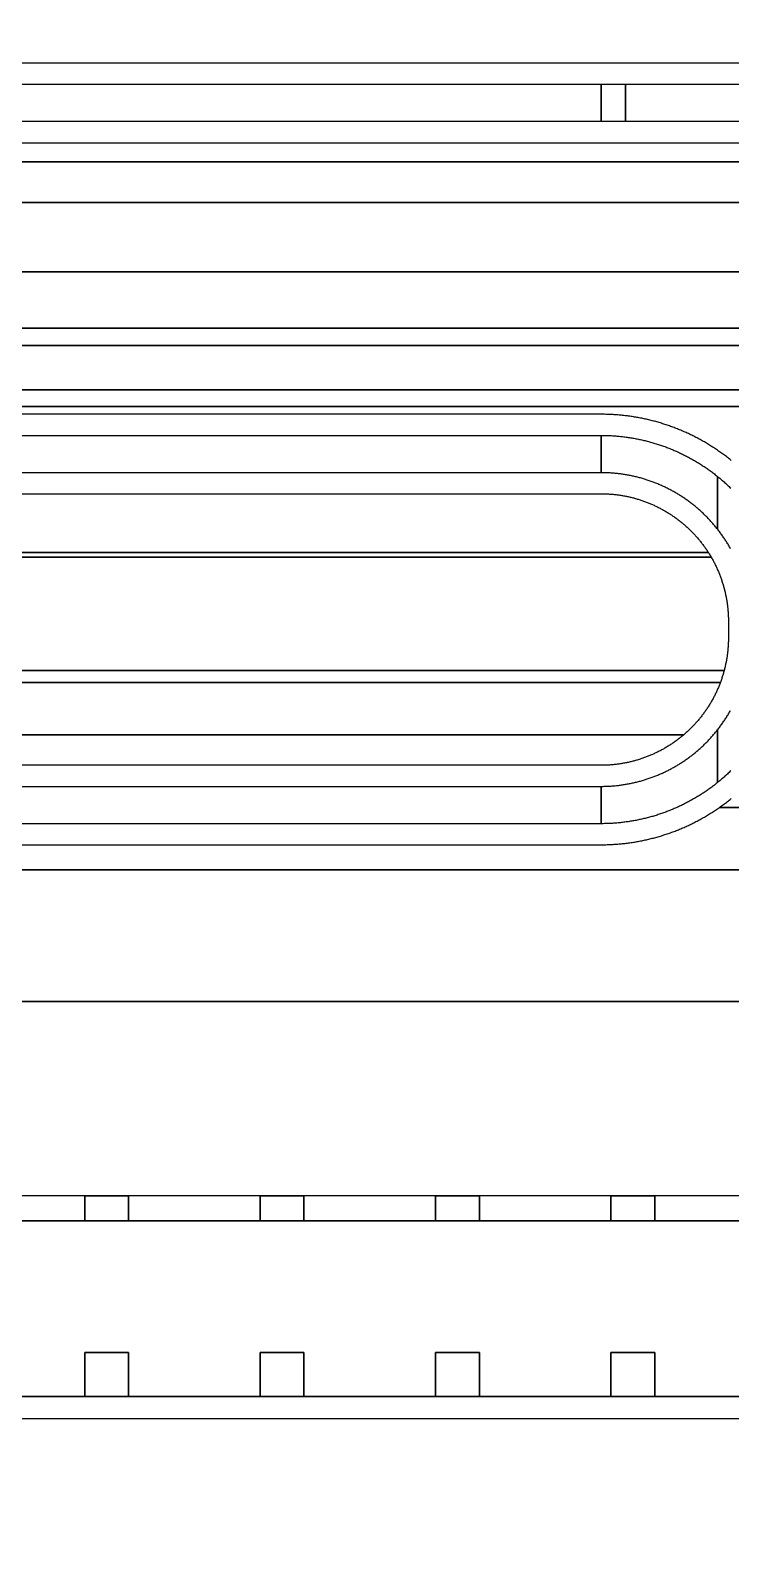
# Model space of a CAD drawing. Extents: x -3500 to 3500, y -3500 to 3500.
# Drawn here: x 1307 to 1706, y -54 to 816 of the extents above; entities that cross this region are included whole.
import ezdxf

# ---------------------------------------------------------------- set-up
doc = ezdxf.new("R2010")
doc.units = 0
for name, color, linetype in [('L5D0', 3, 'CONTINUOUS'), ('L5D100', 7, 'CONTINUOUS'), ('L5D101', 6, 'CONTINUOUS'), ('L5D11', 2, 'CONTINUOUS'), ('L5D99', 4, 'CONTINUOUS')]:
    doc.layers.add(name, color=color, linetype=linetype)

# ---------------------------------------------------------------- blocks, each defined once
blk = doc.blocks.new('ground_main_5')
at = {"layer": 'L5D0'}
for points in [[(2334.91, 1266.59), (2334.91, 786.8215), (2324.91, 786.8215), (2324.91, 797.135), (459.8255, 797.135)], [(459.8255, 751.865), (2324.91, 751.865), (2324.91, 786.8215), (2334.91, 786.8215), (2334.91, 717.7765), (398.281, 717.7765)], [(398.281, 717.7765), (2334.91, 717.7765), (2334.91, 646.2115), (391.141, 646.2115)], [(391.141, 646.2115), (2334.91, 646.2115), (2334.91, 611.149), (416.9485, 611.149)], [(1706.0355, 570.8665), (1705.5015, 571.2965), (1704.965, 571.7235), (1704.4255, 572.147), (1703.884, 572.568), (1703.34, 572.9855), (1702.7935, 573.3995), (1702.2445, 573.8105), (1701.6935, 574.2185), (1701.14, 574.623), (1700.584, 575.0245), (1700.0255, 575.423), (1699.465, 575.818), (1698.902, 576.2095), (1698.337, 576.598), (1697.7695, 576.983), (1697.2, 577.365), (1696.628, 577.7435), (1696.054, 578.1185), (1695.478, 578.4905), (1695.1755, 578.683), (1694.8995, 578.859), (1694.319, 579.224), (1693.7365, 579.5855), (1693.1515, 579.944), (1692.565, 580.299), (1691.976, 580.6505), (1691.385, 580.9985), (1690.7925, 581.343), (1690.1975, 581.684), (1689.6005, 582.022), (1689.0015, 582.356), (1688.401, 582.687), (1687.7985, 583.014), (1687.194, 583.3375), (1686.5875, 583.658), (1685.979, 583.9745), (1685.369, 584.2875), (1684.757, 584.597), (1684.1435, 584.903), (1683.528, 585.2055), (1682.9105, 585.5045), (1682.2915, 585.7995), (1681.671, 586.091), (1681.0485, 586.379), (1680.4245, 586.6635), (1679.799, 586.9445), (1679.172, 587.2215), (1678.543, 587.495), (1677.9125, 587.7645), (1677.2805, 588.031), (1676.647, 588.293), (1676.012, 588.552), (1675.375, 588.807), (1674.737, 589.0585), (1674.0975, 589.306), (1673.4565, 589.55), (1672.8145, 589.79), (1672.1705, 590.0265), (1671.5255, 590.259), (1670.879, 590.488), (1670.2315, 590.713), (1669.5825, 590.9345), (1668.932, 591.152), (1668.2805, 591.366), (1667.6275, 591.576), (1666.9735, 591.782), (1666.3185, 591.9845), (1665.662, 592.183), (1665.0045, 592.378), (1664.346, 592.569), (1663.686, 592.756), (1663.0255, 592.939), (1662.3635, 593.1185), (1661.7005, 593.294), (1661.0365, 593.466), (1660.372, 593.6335), (1659.706, 593.7975), (1659.039, 593.9575), (1658.3715, 594.114), (1657.703, 594.266), (1657.0335, 594.4145), (1656.363, 594.559), (1655.6915, 594.7), (1655.0195, 594.8365), (1654.347, 594.9695), (1653.6735, 595.098), (1652.999, 595.223), (1652.324, 595.344), (1651.6485, 595.4615), (1650.972, 595.5745), (1650.295, 595.684), (1649.6175, 595.789), (1648.9395, 595.8905), (1648.2605, 595.988), (1647.581, 596.0815), (1646.901, 596.171), (1646.221, 596.2565), (1645.54, 596.338), (1644.8585, 596.4155), (1644.177, 596.4895), (1643.4945, 596.559), (1642.812, 596.6245), (1642.129, 596.6865), (1641.4455, 596.744), (1640.762, 596.798), (1640.078, 596.848), (1639.394, 596.8935), (1638.7095, 596.9355), (1638.0245, 596.9735), (1637.34, 597.0075), (1636.6545, 597.0375), (1635.9695, 597.063), (1635.284, 597.085), (1634.5985, 597.103), (1633.913, 597.117), (1633.227, 597.127), (1632.5415, 597.133), (1631.8555, 597.135), (459.8255, 597.135)], [(416.9485, 611.149), (2334.91, 611.149)], [(459.8255, 551.865), (1631.8555, 551.865), (1632.3935, 551.863), (1632.9315, 551.857), (1633.4695, 551.847), (1634.007, 551.833), (1634.545, 551.815), (1635.0825, 551.7935), (1635.6195, 551.7675), (1636.157, 551.7375), (1636.6935, 551.7035), (1637.2305, 551.666), (1637.7665, 551.624), (1638.3025, 551.578), (1638.838, 551.5285), (1639.3735, 551.4745), (1639.9085, 551.417), (1640.4425, 551.3555), (1640.9765, 551.29), (1641.51, 551.22), (1642.043, 551.1465), (1642.5755, 551.0695), (1643.107, 550.988), (1643.638, 550.9025), (1644.1685, 550.8135), (1644.6985, 550.72), (1645.2275, 550.623), (1645.756, 550.522), (1646.2835, 550.417), (1646.8105, 550.308), (1647.3365, 550.1955), (1647.8615, 550.0785), (1648.386, 549.958), (1648.909, 549.834), (1649.4315, 549.7055), (1649.953, 549.5735), (1650.4735, 549.4375), (1650.993, 549.2975), (1651.5115, 549.1535), (1652.0285, 549.006), (1652.545, 548.855), (1653.06, 548.6995), (1653.574, 548.5405), (1654.0865, 548.3775), (1654.598, 548.211), (1655.1085, 548.0405), (1655.6175, 547.8665), (1656.125, 547.6885), (1656.6315, 547.507), (1657.136, 547.3215), (1657.64, 547.1325), (1658.142, 546.9395), (1658.6425, 546.743), (1659.142, 546.5425), (1659.6395, 546.3385), (1660.136, 546.1305), (1660.6305, 545.9195), (1661.1235, 545.7045), (1661.615, 545.4855), (1662.105, 545.2635), (1662.5935, 545.0375), (1663.08, 544.808), (1663.5645, 544.5745), (1664.0475, 544.338), (1664.529, 544.0975), (1665.0085, 543.854), (1665.486, 543.6065), (1665.962, 543.3555), (1666.436, 543.101), (1666.908, 542.843), (1667.378, 542.5815), (1667.846, 542.3165), (1668.3125, 542.048), (1668.7765, 541.7765), (1669.239, 541.501), (1669.699, 541.2225), (1670.157, 540.9405), (1670.613, 540.655), (1671.067, 540.366), (1671.5185, 540.0735), (1671.968, 539.778), (1672.415, 539.4795), (1672.8605, 539.177), (1673.303, 538.8715), (1673.7435, 538.563), (1674.182, 538.251), (1674.6175, 537.9355), (1675.0515, 537.6175), (1675.4825, 537.2955), (1675.9115, 536.971), (1676.3375, 536.643), (1676.7615, 536.3115), (1677.183, 535.9775), (1677.602, 535.64), (1678.0185, 535.2995), (1678.4325, 534.956), (1678.844, 534.609), (1679.2525, 534.2595), (1679.659, 533.907), (1680.0625, 533.551), (1680.4635, 533.1925), (1680.8615, 532.831), (1681.257, 532.4665), (1681.65, 532.099), (1682.04, 531.7285), (1682.4275, 531.355), (1682.812, 530.979), (1683.194, 530.6), (1683.573, 530.2185), (1683.949, 529.8335), (1684.322, 529.4465), (1684.6925, 529.056), (1685.06, 528.6635), (1685.4245, 528.268), (1685.7865, 527.8695), (1686.145, 527.4685), (1686.5005, 527.065), (1686.8535, 526.659), (1687.203, 526.25), (1687.5495, 525.8385), (1687.8935, 525.4245), (1688.234, 525.008), (1688.571, 524.5895), (1688.9055, 524.168), (1689.2365, 523.744), (1689.5645, 523.3175), (1689.8895, 522.8885), (1690.211, 522.4575), (1690.5295, 522.024), (1690.845, 521.588), (1691.157, 521.15), (1691.4655, 520.7095), (1691.771, 520.2665), (1692.073, 519.8215), (1692.372, 519.374), (1692.6675, 518.9245), (1692.96, 518.473), (1693.2485, 518.019), (1693.534, 517.563), (1693.816, 517.105), (1694.095, 516.645), (1694.37, 516.183), (1694.642, 515.7185), (1694.657, 515.6925), (-1634.043, 515.6925)], [(-1634.043, 515.6925), (1694.657, 515.6925), (1694.9105, 515.2525), (1695.1755, 514.784), (1695.437, 514.314), (1695.695, 513.842), (1695.949, 513.368), (1696.2, 512.8925), (1696.4475, 512.4145), (1696.6915, 511.935), (1696.932, 511.454), (1697.1685, 510.971), (1697.4015, 510.486), (1697.631, 509.9995), (1697.857, 509.5115), (1698.0795, 509.0215), (1698.298, 508.53), (1698.513, 508.037), (1698.7245, 507.542), (1698.932, 507.046), (1699.1365, 506.548), (1699.3365, 506.049), (1699.533, 505.548), (1699.726, 505.046), (1699.9155, 504.5425), (1700.1005, 504.0375), (1700.2825, 503.531), (1700.4605, 503.0235), (1700.6345, 502.5145), (1700.805, 502.004), (1700.9715, 501.493), (1701.1345, 500.98), (1701.2935, 500.466), (1701.4485, 499.951), (1701.6, 499.435), (1701.7475, 498.9175), (1701.8915, 498.399), (1702.031, 497.8795), (1702.167, 497.359), (1702.2995, 496.838), (1702.4275, 496.3155), (1702.552, 495.792), (1702.6725, 495.2675), (1702.789, 494.7425), (1702.902, 494.2165), (1703.011, 493.69), (1703.116, 493.162), (1703.217, 492.634), (1703.314, 492.1045), (1703.407, 491.575), (1703.4965, 491.0445), (1703.5815, 490.5135), (1703.663, 489.9815), (1703.7405, 489.449), (1703.814, 488.9165), (1703.8835, 488.383), (1703.949, 487.849), (1704.011, 487.3145), (1704.0685, 486.7795), (1704.1225, 486.2445), (1704.172, 485.709), (1704.218, 485.173), (1704.2595, 484.6365), (1704.2975, 484.1), (1704.3315, 483.563), (1704.361, 483.026), (1704.387, 482.4885), (1704.409, 481.951), (1704.427, 481.4135), (1704.441, 480.8755), (1704.451, 480.338), (1704.457, 479.8), (1704.459, 479.262), (1704.459, 469.738), (1704.457, 469.2), (1704.451, 468.662), (1704.441, 468.1245), (1704.427, 467.5865), (1704.409, 467.049), (1704.387, 466.5115), (1704.361, 465.974), (1704.3315, 465.437), (1704.2975, 464.9), (1704.2595, 464.3635), (1704.218, 463.827), (1704.172, 463.291), (1704.1225, 462.7555), (1704.0685, 462.2205), (1704.011, 461.6855), (1703.949, 461.151), (1703.8835, 460.617), (1703.814, 460.0835), (1703.7405, 459.551), (1703.663, 459.0185), (1703.5815, 458.4865), (1703.4965, 457.9555), (1703.407, 457.425), (1703.314, 456.8955), (1703.217, 456.366), (1703.116, 455.838), (1703.011, 455.31), (1702.902, 454.7835), (1702.789, 454.2575), (1702.6725, 453.7325), (1702.552, 453.208), (1702.4275, 452.6845), (1702.2995, 452.162), (1702.167, 451.641), (1702.031, 451.1205), (1701.8915, 450.601), (1701.7475, 450.0825), (1701.6, 449.565), (1701.4485, 449.049), (1701.2935, 448.534), (1701.1345, 448.02), (1700.9715, 447.5075), (1700.805, 446.996), (1700.6345, 446.4855), (1700.4605, 445.9765), (1700.2825, 445.469), (1700.1005, 444.9625), (1699.9155, 444.4575), (1699.8735, 444.347), (-1587.079, 444.347)], [(-1587.079, 444.347), (1699.8735, 444.347), (1699.726, 443.954), (1699.533, 443.452), (1699.3365, 442.951), (1699.1365, 442.452), (1698.932, 441.954), (1698.7245, 441.458), (1698.513, 440.963), (1698.298, 440.47), (1698.0795, 439.9785), (1697.857, 439.4885), (1697.631, 439.0005), (1697.4015, 438.514), (1697.1685, 438.029), (1696.932, 437.546), (1696.6915, 437.065), (1696.4475, 436.5855), (1696.2, 436.1075), (1695.949, 435.632), (1695.695, 435.158), (1695.437, 434.686), (1695.1755, 434.216), (1694.9105, 433.7475), (1694.642, 433.2815), (1694.37, 432.817), (1694.095, 432.355), (1693.816, 431.895), (1693.534, 431.437), (1693.2485, 430.981), (1692.96, 430.527), (1692.6675, 430.0755), (1692.372, 429.626), (1692.073, 429.1785), (1691.771, 428.7335), (1691.4655, 428.2905), (1691.157, 427.85), (1690.845, 427.412), (1690.5295, 426.976), (1690.211, 426.5425), (1689.8895, 426.1115), (1689.5645, 425.6825), (1689.2365, 425.256), (1688.9055, 424.832), (1688.571, 424.4105), (1688.234, 423.992), (1687.8935, 423.5755), (1687.5495, 423.1615), (1687.203, 422.75), (1686.8535, 422.341), (1686.5005, 421.935), (1686.145, 421.5315), (1685.7865, 421.1305), (1685.4245, 420.732), (1685.06, 420.3365), (1684.6925, 419.944), (1684.322, 419.5535), (1683.949, 419.1665), (1683.573, 418.7815), (1683.194, 418.4), (1682.812, 418.021), (1682.4275, 417.645), (1682.04, 417.2715), (1681.65, 416.901), (1681.257, 416.5335), (1680.8615, 416.169), (1680.4635, 415.8075), (1680.0625, 415.449), (1679.659, 415.093), (1679.2525, 414.7405), (1678.844, 414.391), (1678.4325, 414.044), (1678.0185, 413.7005), (1677.602, 413.36), (1677.183, 413.0225), (1676.7615, 412.6885), (1676.3375, 412.357), (1675.9115, 412.029), (1675.4825, 411.7045), (1675.0515, 411.3825), (1674.6175, 411.0645), (1674.182, 410.749), (1673.7435, 410.437), (1673.303, 410.1285), (1672.8605, 409.823), (1672.415, 409.5205), (1671.968, 409.222), (1671.5185, 408.9265), (1671.067, 408.634), (1670.613, 408.345), (1670.157, 408.0595), (1669.699, 407.7775), (1669.239, 407.499), (1668.7765, 407.2235), (1668.3125, 406.952), (1667.846, 406.6835), (1667.378, 406.4185), (1666.908, 406.157), (1666.436, 405.899), (1665.962, 405.6445), (1665.486, 405.3935), (1665.0085, 405.146), (1664.529, 404.9025), (1664.0475, 404.662), (1663.5645, 404.4255), (1663.08, 404.192), (1662.5935, 403.9625), (1662.105, 403.7365), (1661.615, 403.5145), (1661.1235, 403.2955), (1660.6305, 403.0805), (1660.136, 402.8695), (1659.6395, 402.6615), (1659.142, 402.4575), (1658.6425, 402.257), (1658.142, 402.0605), (1657.64, 401.8675), (1657.136, 401.6785), (1656.6315, 401.493), (1656.125, 401.3115), (1655.6175, 401.1335), (1655.1085, 400.9595), (1654.598, 400.789), (1654.0865, 400.6225), (1653.574, 400.4595), (1653.06, 400.3005), (1652.545, 400.145), (1652.0285, 399.994), (1651.5115, 399.8465), (1650.993, 399.7025), (1650.4735, 399.5625), (1649.953, 399.4265), (1649.4315, 399.2945), (1648.909, 399.166), (1648.386, 399.042), (1647.8615, 398.9215), (1647.3365, 398.8045), (1646.8105, 398.692), (1646.2835, 398.583), (1645.756, 398.478), (1645.2275, 398.377), (1644.6985, 398.28), (1644.1685, 398.1865), (1643.638, 398.0975), (1643.107, 398.012), (1642.5755, 397.9305), (1642.043, 397.8535), (1641.51, 397.78), (1640.9765, 397.71), (1640.4425, 397.6445), (1639.9085, 397.583), (1639.3735, 397.5255), (1638.838, 397.4715), (1638.3025, 397.422), (1637.7665, 397.376), (1637.2305, 397.334), (1636.6935, 397.2965), (1636.157, 397.2625), (1635.6195, 397.2325), (1635.0825, 397.2065), (1634.545, 397.185), (1634.007, 397.167), (1633.4695, 397.153), (1632.9315, 397.143), (1632.3935, 397.137), (1631.8555, 397.135), (479.247, 397.135)], [(2334.91, 373.182), (1699.465, 373.182), (1700.0255, 373.577), (1700.584, 373.9755), (1701.14, 374.377), (1701.6935, 374.7815), (1702.2445, 375.1895), (1702.7935, 375.6005), (1703.34, 376.0145), (1703.884, 376.432), (1704.4255, 376.853), (1704.965, 377.2765), (1705.5015, 377.7035), (1706.0355, 378.1335)], [(479.247, 351.865), (1631.8555, 351.865), (1632.5415, 351.867), (1633.227, 351.873), (1633.913, 351.883), (1634.5985, 351.897), (1635.284, 351.915), (1635.9695, 351.937), (1636.6545, 351.9625), (1637.34, 351.9925), (1638.0245, 352.0265), (1638.7095, 352.0645), (1639.394, 352.1065), (1640.078, 352.152), (1640.762, 352.202), (1641.4455, 352.256), (1642.129, 352.3135), (1642.812, 352.3755), (1643.4945, 352.441), (1644.177, 352.5105), (1644.8585, 352.5845), (1645.54, 352.662), (1646.221, 352.7435), (1646.901, 352.829), (1647.581, 352.9185), (1648.2605, 353.012), (1648.9395, 353.1095), (1649.6175, 353.211), (1650.295, 353.316), (1650.972, 353.4255), (1651.6485, 353.5385), (1652.324, 353.656), (1652.999, 353.777), (1653.6735, 353.902), (1654.347, 354.0305), (1655.0195, 354.1635), (1655.6915, 354.3), (1656.363, 354.441), (1657.0335, 354.5855), (1657.703, 354.734), (1658.3715, 354.886), (1659.039, 355.0425), (1659.706, 355.2025), (1660.372, 355.3665), (1661.0365, 355.534), (1661.7005, 355.706), (1662.3635, 355.8815), (1663.0255, 356.061), (1663.686, 356.244), (1664.346, 356.431), (1665.0045, 356.622), (1665.662, 356.817), (1666.3185, 357.0155), (1666.9735, 357.218), (1667.6275, 357.424), (1668.2805, 357.634), (1668.932, 357.848), (1669.5825, 358.0655), (1670.2315, 358.287), (1670.879, 358.512), (1671.5255, 358.741), (1672.1705, 358.9735), (1672.8145, 359.21), (1673.4565, 359.45), (1674.0975, 359.694), (1674.737, 359.9415), (1675.375, 360.193), (1676.012, 360.448), (1676.647, 360.707), (1677.2805, 360.969), (1677.9125, 361.2355), (1678.543, 361.505), (1679.172, 361.7785), (1679.799, 362.0555), (1680.4245, 362.3365), (1681.0485, 362.621), (1681.671, 362.909), (1682.2915, 363.2005), (1682.9105, 363.4955), (1683.528, 363.7945), (1684.1435, 364.097), (1684.757, 364.403), (1685.369, 364.7125), (1685.979, 365.0255), (1686.5875, 365.342), (1687.194, 365.6625), (1687.7985, 365.986), (1688.401, 366.313), (1689.0015, 366.644), (1689.6005, 366.978), (1690.1975, 367.316), (1690.7925, 367.657), (1691.385, 368.0015), (1691.976, 368.3495), (1692.565, 368.701), (1693.1515, 369.056), (1693.7365, 369.4145), (1694.319, 369.776), (1694.8995, 370.141), (1695.1755, 370.317), (1695.478, 370.5095), (1696.054, 370.8815), (1696.628, 371.2565), (1697.2, 371.635), (1697.7695, 372.017), (1698.337, 372.402), (1698.902, 372.7905), (1699.465, 373.182), (2334.91, 373.182)]]:
    blk.add_lwpolyline(points, dxfattribs=at)
blk = doc.blocks.new('TOP_main_5_Cheese_diff')
at = {"layer": 'L5D101'}
for points in [[(1337.5, 137.5), (1337.5, 151.87), (1362.5, 151.87), (1362.5, 137.5)], [(1437.5, 137.5), (1437.5, 151.87), (1462.5, 151.87), (1462.5, 137.5)], [(1537.5, 137.5), (1537.5, 151.87), (1562.5, 151.87), (1562.5, 137.5)], [(1637.5, 137.5), (1637.5, 151.87), (1662.5, 151.87), (1662.5, 137.5)], [(1337.5, 37.5), (1337.5, 62.5), (1362.5, 62.5), (1362.5, 37.5)], [(1437.5, 37.5), (1437.5, 62.5), (1462.5, 62.5), (1462.5, 37.5)], [(1537.5, 37.5), (1537.5, 62.5), (1562.5, 62.5), (1562.5, 37.5)], [(1637.5, 37.5), (1637.5, 62.5), (1662.5, 62.5), (1662.5, 37.5)]]:
    blk.add_lwpolyline(points, close=True, dxfattribs=at)
blk = doc.blocks.new('TOP_main_5_Cheese_100')
at = {"layer": 'L5D100'}
for points in [[(-2334.91, 1037.5), (2334.91, 1037.5), (2334.91, 797.063), (2324.91, 797.063), (2324.91, 797.135), (459.8255, 797.135), (459.14, 797.133), (458.4545, 797.127), (457.7685, 797.117), (457.083, 797.103), (456.3975, 797.085), (455.712, 797.063), (-559.255, 797.063)], [(459.8255, 751.865), (2324.91, 751.865), (2324.91, 797.063), (2334.91, 797.063), (2334.91, 740.9405), (421.5245, 740.9405)], [(421.5245, 740.9405), (2334.91, 740.9405), (2334.91, 678.2805), (387.2225, 678.2805)], [(387.2225, 678.2805), (2334.91, 678.2805), (2334.91, 636.2675), (395.3985, 636.2675)], [(395.3985, 636.2675), (2334.91, 636.2675), (2334.91, 601.5685), (434.8455, 601.5685)], [(1706.0355, 570.8665), (1705.5015, 571.2965), (1704.965, 571.7235), (1704.4255, 572.147), (1703.884, 572.568), (1703.34, 572.9855), (1702.7935, 573.3995), (1702.2445, 573.8105), (1701.6935, 574.2185), (1701.14, 574.623), (1700.584, 575.0245), (1700.0255, 575.423), (1699.465, 575.818), (1698.902, 576.2095), (1698.337, 576.598), (1697.7695, 576.983), (1697.2, 577.365), (1696.628, 577.7435), (1696.054, 578.1185), (1695.478, 578.4905), (1695.1755, 578.683), (1694.8995, 578.859), (1694.319, 579.224), (1693.7365, 579.5855), (1693.1515, 579.944), (1692.565, 580.299), (1691.976, 580.6505), (1691.385, 580.9985), (1690.7925, 581.343), (1690.1975, 581.684), (1689.6005, 582.022), (1689.0015, 582.356), (1688.401, 582.687), (1687.7985, 583.014), (1687.194, 583.3375), (1686.5875, 583.658), (1685.979, 583.9745), (1685.369, 584.2875), (1684.757, 584.597), (1684.1435, 584.903), (1683.528, 585.2055), (1682.9105, 585.5045), (1682.2915, 585.7995), (1681.671, 586.091), (1681.0485, 586.379), (1680.4245, 586.6635), (1679.799, 586.9445), (1679.172, 587.2215), (1678.543, 587.495), (1677.9125, 587.7645), (1677.2805, 588.031), (1676.647, 588.293), (1676.012, 588.552), (1675.375, 588.807), (1674.737, 589.0585), (1674.0975, 589.306), (1673.4565, 589.55), (1672.8145, 589.79), (1672.1705, 590.0265), (1671.5255, 590.259), (1670.879, 590.488), (1670.2315, 590.713), (1669.5825, 590.9345), (1668.932, 591.152), (1668.2805, 591.366), (1667.6275, 591.576), (1666.9735, 591.782), (1666.3185, 591.9845), (1665.662, 592.183), (1665.0045, 592.378), (1664.346, 592.569), (1663.686, 592.756), (1663.0255, 592.939), (1662.3635, 593.1185), (1661.7005, 593.294), (1661.0365, 593.466), (1660.372, 593.6335), (1659.706, 593.7975), (1659.039, 593.9575), (1658.3715, 594.114), (1657.703, 594.266), (1657.0335, 594.4145), (1656.363, 594.559), (1655.6915, 594.7), (1655.0195, 594.8365), (1654.347, 594.9695), (1653.6735, 595.098), (1652.999, 595.223), (1652.324, 595.344), (1651.6485, 595.4615), (1650.972, 595.5745), (1650.295, 595.684), (1649.6175, 595.789), (1648.9395, 595.8905), (1648.2605, 595.988), (1647.581, 596.0815), (1646.901, 596.171), (1646.221, 596.2565), (1645.54, 596.338), (1644.8585, 596.4155), (1644.177, 596.4895), (1643.4945, 596.559), (1642.812, 596.6245), (1642.129, 596.6865), (1641.4455, 596.744), (1640.762, 596.798), (1640.078, 596.848), (1639.394, 596.8935), (1638.7095, 596.9355), (1638.0245, 596.9735), (1637.34, 597.0075), (1636.6545, 597.0375), (1635.9695, 597.063), (1635.284, 597.085), (1634.5985, 597.103), (1633.913, 597.117), (1633.227, 597.127), (1632.5415, 597.133), (1631.8555, 597.135), (459.8255, 597.135)], [(434.8455, 601.5685), (2334.91, 601.5685)], [(459.8255, 551.865), (1631.8555, 551.865), (1632.3935, 551.863), (1632.9315, 551.857), (1633.4695, 551.847), (1634.007, 551.833), (1634.545, 551.815), (1635.0825, 551.7935), (1635.6195, 551.7675), (1636.157, 551.7375), (1636.6935, 551.7035), (1637.2305, 551.666), (1637.7665, 551.624), (1638.3025, 551.578), (1638.838, 551.5285), (1639.3735, 551.4745), (1639.9085, 551.417), (1640.4425, 551.3555), (1640.9765, 551.29), (1641.51, 551.22), (1642.043, 551.1465), (1642.5755, 551.0695), (1643.107, 550.988), (1643.638, 550.9025), (1644.1685, 550.8135), (1644.6985, 550.72), (1645.2275, 550.623), (1645.756, 550.522), (1646.2835, 550.417), (1646.8105, 550.308), (1647.3365, 550.1955), (1647.8615, 550.0785), (1648.386, 549.958), (1648.909, 549.834), (1649.4315, 549.7055), (1649.953, 549.5735), (1650.4735, 549.4375), (1650.993, 549.2975), (1651.5115, 549.1535), (1652.0285, 549.006), (1652.545, 548.855), (1653.06, 548.6995), (1653.574, 548.5405), (1654.0865, 548.3775), (1654.598, 548.211), (1655.1085, 548.0405), (1655.6175, 547.8665), (1656.125, 547.6885), (1656.6315, 547.507), (1657.136, 547.3215), (1657.64, 547.1325), (1658.142, 546.9395), (1658.6425, 546.743), (1659.142, 546.5425), (1659.6395, 546.3385), (1660.136, 546.1305), (1660.6305, 545.9195), (1661.1235, 545.7045), (1661.615, 545.4855), (1662.105, 545.2635), (1662.5935, 545.0375), (1663.08, 544.808), (1663.5645, 544.5745), (1664.0475, 544.338), (1664.529, 544.0975), (1665.0085, 543.854), (1665.486, 543.6065), (1665.962, 543.3555), (1666.436, 543.101), (1666.908, 542.843), (1667.378, 542.5815), (1667.846, 542.3165), (1668.3125, 542.048), (1668.7765, 541.7765), (1669.239, 541.501), (1669.699, 541.2225), (1670.157, 540.9405), (1670.613, 540.655), (1671.067, 540.366), (1671.5185, 540.0735), (1671.968, 539.778), (1672.415, 539.4795), (1672.8605, 539.177), (1673.303, 538.8715), (1673.7435, 538.563), (1674.182, 538.251), (1674.6175, 537.9355), (1675.0515, 537.6175), (1675.4825, 537.2955), (1675.9115, 536.971), (1676.3375, 536.643), (1676.7615, 536.3115), (1677.183, 535.9775), (1677.602, 535.64), (1678.0185, 535.2995), (1678.4325, 534.956), (1678.844, 534.609), (1679.2525, 534.2595), (1679.659, 533.907), (1680.0625, 533.551), (1680.4635, 533.1925), (1680.8615, 532.831), (1681.257, 532.4665), (1681.65, 532.099), (1682.04, 531.7285), (1682.4275, 531.355), (1682.812, 530.979), (1683.194, 530.6), (1683.573, 530.2185), (1683.949, 529.8335), (1684.322, 529.4465), (1684.6925, 529.056), (1685.06, 528.6635), (1685.4245, 528.268), (1685.7865, 527.8695), (1686.145, 527.4685), (1686.5005, 527.065), (1686.8535, 526.659), (1687.203, 526.25), (1687.5495, 525.8385), (1687.8935, 525.4245), (1688.234, 525.008), (1688.571, 524.5895), (1688.9055, 524.168), (1689.2365, 523.744), (1689.5645, 523.3175), (1689.8895, 522.8885), (1690.211, 522.4575), (1690.5295, 522.024), (1690.845, 521.588), (1691.157, 521.15), (1691.4655, 520.7095), (1691.771, 520.2665), (1692.073, 519.8215), (1692.372, 519.374), (1692.6675, 518.9245), (1692.96, 518.473), (1692.987, 518.4305), (-1634.13, 518.4305)], [(-1634.13, 518.4305), (1692.987, 518.4305), (1693.2485, 518.019), (1693.534, 517.563), (1693.816, 517.105), (1694.095, 516.645), (1694.37, 516.183), (1694.642, 515.7185), (1694.657, 515.6925), (1694.9105, 515.2525), (1695.1755, 514.784), (1695.437, 514.314), (1695.695, 513.842), (1695.949, 513.368), (1696.2, 512.8925), (1696.4475, 512.4145), (1696.6915, 511.935), (1696.932, 511.454), (1697.1685, 510.971), (1697.4015, 510.486), (1697.631, 509.9995), (1697.857, 509.5115), (1698.0795, 509.0215), (1698.298, 508.53), (1698.513, 508.037), (1698.7245, 507.542), (1698.932, 507.046), (1699.1365, 506.548), (1699.3365, 506.049), (1699.533, 505.548), (1699.726, 505.046), (1699.9155, 504.5425), (1700.1005, 504.0375), (1700.2825, 503.531), (1700.4605, 503.0235), (1700.6345, 502.5145), (1700.805, 502.004), (1700.9715, 501.493), (1701.1345, 500.98), (1701.2935, 500.466), (1701.4485, 499.951), (1701.6, 499.435), (1701.7475, 498.9175), (1701.8915, 498.399), (1702.031, 497.8795), (1702.167, 497.359), (1702.2995, 496.838), (1702.4275, 496.3155), (1702.552, 495.792), (1702.6725, 495.2675), (1702.789, 494.7425), (1702.902, 494.2165), (1703.011, 493.69), (1703.116, 493.162), (1703.217, 492.634), (1703.314, 492.1045), (1703.407, 491.575), (1703.4965, 491.0445), (1703.5815, 490.5135), (1703.663, 489.9815), (1703.7405, 489.449), (1703.814, 488.9165), (1703.8835, 488.383), (1703.949, 487.849), (1704.011, 487.3145), (1704.0685, 486.7795), (1704.1225, 486.2445), (1704.172, 485.709), (1704.218, 485.173), (1704.2595, 484.6365), (1704.2975, 484.1), (1704.3315, 483.563), (1704.361, 483.026), (1704.387, 482.4885), (1704.409, 481.951), (1704.427, 481.4135), (1704.441, 480.8755), (1704.451, 480.338), (1704.457, 479.8), (1704.459, 479.262), (1704.459, 469.738), (1704.457, 469.2), (1704.451, 468.662), (1704.441, 468.1245), (1704.427, 467.5865), (1704.409, 467.049), (1704.387, 466.5115), (1704.361, 465.974), (1704.3315, 465.437), (1704.2975, 464.9), (1704.2595, 464.3635), (1704.218, 463.827), (1704.172, 463.291), (1704.1225, 462.7555), (1704.0685, 462.2205), (1704.011, 461.6855), (1703.949, 461.151), (1703.8835, 460.617), (1703.814, 460.0835), (1703.7405, 459.551), (1703.663, 459.0185), (1703.5815, 458.4865), (1703.4965, 457.9555), (1703.407, 457.425), (1703.314, 456.8955), (1703.217, 456.366), (1703.116, 455.838), (1703.011, 455.31), (1702.902, 454.7835), (1702.789, 454.2575), (1702.6725, 453.7325), (1702.552, 453.208), (1702.4275, 452.6845), (1702.2995, 452.162), (1702.167, 451.641), (1702.0345, 451.1325), (141.9525, 451.1325)], [(141.9525, 451.1325), (1702.0345, 451.1325), (1702.031, 451.1205), (1701.8915, 450.601), (1701.7475, 450.0825), (1701.6, 449.565), (1701.4485, 449.049), (1701.2935, 448.534), (1701.1345, 448.02), (1700.9715, 447.5075), (1700.805, 446.996), (1700.6345, 446.4855), (1700.4605, 445.9765), (1700.2825, 445.469), (1700.1005, 444.9625), (1699.9155, 444.4575), (1699.8735, 444.347), (1699.726, 443.954), (1699.533, 443.452), (1699.3365, 442.951), (1699.1365, 442.452), (1698.932, 441.954), (1698.7245, 441.458), (1698.513, 440.963), (1698.298, 440.47), (1698.0795, 439.9785), (1697.857, 439.4885), (1697.631, 439.0005), (1697.4015, 438.514), (1697.1685, 438.029), (1696.932, 437.546), (1696.6915, 437.065), (1696.4475, 436.5855), (1696.2, 436.1075), (1695.949, 435.632), (1695.695, 435.158), (1695.437, 434.686), (1695.1755, 434.216), (1694.9105, 433.7475), (1694.642, 433.2815), (1694.37, 432.817), (1694.095, 432.355), (1693.816, 431.895), (1693.534, 431.437), (1693.2485, 430.981), (1692.96, 430.527), (1692.6675, 430.0755), (1692.372, 429.626), (1692.073, 429.1785), (1691.771, 428.7335), (1691.4655, 428.2905), (1691.157, 427.85), (1690.845, 427.412), (1690.5295, 426.976), (1690.211, 426.5425), (1689.8895, 426.1115), (1689.5645, 425.6825), (1689.2365, 425.256), (1688.9055, 424.832), (1688.571, 424.4105), (1688.234, 423.992), (1687.8935, 423.5755), (1687.5495, 423.1615), (1687.203, 422.75), (1686.8535, 422.341), (1686.5005, 421.935), (1686.145, 421.5315), (1685.7865, 421.1305), (1685.4245, 420.732), (1685.06, 420.3365), (1684.6925, 419.944), (1684.322, 419.5535), (1683.949, 419.1665), (1683.573, 418.7815), (1683.194, 418.4), (1682.812, 418.021), (1682.4275, 417.645), (1682.04, 417.2715), (1681.65, 416.901), (1681.257, 416.5335), (1680.8615, 416.169), (1680.4635, 415.8075), (1680.0625, 415.449), (1679.659, 415.093), (1679.2525, 414.7405), (1678.8545, 414.4), (-792.5135, 414.4)], [(262.5, 337.5), (1949.729, 337.5), (1962.5, 337.5), (2037.5, 337.5), (2062.5, 337.5), (2062.5, 362.5), (2037.5, 362.5), (2037.5, 337.5), (1962.5, 337.5), (1962.5, 362.5), (1949.729, 362.5), (1949.729, 337.5), (262.5, 337.5)], [(-792.5135, 414.4), (1678.8545, 414.4), (1678.844, 414.391), (1678.4325, 414.044), (1678.0185, 413.7005), (1677.602, 413.36), (1677.183, 413.0225), (1676.7615, 412.6885), (1676.3375, 412.357), (1675.9115, 412.029), (1675.4825, 411.7045), (1675.0515, 411.3825), (1674.6175, 411.0645), (1674.182, 410.749), (1673.7435, 410.437), (1673.303, 410.1285), (1672.8605, 409.823), (1672.415, 409.5205), (1671.968, 409.222), (1671.5185, 408.9265), (1671.067, 408.634), (1670.613, 408.345), (1670.157, 408.0595), (1669.699, 407.7775), (1669.239, 407.499), (1668.7765, 407.2235), (1668.3125, 406.952), (1667.846, 406.6835), (1667.378, 406.4185), (1666.908, 406.157), (1666.436, 405.899), (1665.962, 405.6445), (1665.486, 405.3935), (1665.0085, 405.146), (1664.529, 404.9025), (1664.0475, 404.662), (1663.5645, 404.4255), (1663.08, 404.192), (1662.5935, 403.9625), (1662.105, 403.7365), (1661.615, 403.5145), (1661.1235, 403.2955), (1660.6305, 403.0805), (1660.136, 402.8695), (1659.6395, 402.6615), (1659.142, 402.4575), (1658.6425, 402.257), (1658.142, 402.0605), (1657.64, 401.8675), (1657.136, 401.6785), (1656.6315, 401.493), (1656.125, 401.3115), (1655.6175, 401.1335), (1655.1085, 400.9595), (1654.598, 400.789), (1654.0865, 400.6225), (1653.574, 400.4595), (1653.06, 400.3005), (1652.545, 400.145), (1652.0285, 399.994), (1651.5115, 399.8465), (1650.993, 399.7025), (1650.4735, 399.5625), (1649.953, 399.4265), (1649.4315, 399.2945), (1648.909, 399.166), (1648.386, 399.042), (1647.8615, 398.9215), (1647.3365, 398.8045), (1646.8105, 398.692), (1646.2835, 398.583), (1645.756, 398.478), (1645.2275, 398.377), (1644.6985, 398.28), (1644.1685, 398.1865), (1643.638, 398.0975), (1643.107, 398.012), (1642.5755, 397.9305), (1642.043, 397.8535), (1641.51, 397.78), (1640.9765, 397.71), (1640.4425, 397.6445), (1639.9085, 397.583), (1639.3735, 397.5255), (1638.838, 397.4715), (1638.3025, 397.422), (1637.7665, 397.376), (1637.2305, 397.334), (1636.6935, 397.2965), (1636.157, 397.2625), (1635.6195, 397.2325), (1635.0825, 397.2065), (1634.545, 397.185), (1634.007, 397.167), (1633.4695, 397.153), (1632.9315, 397.143), (1632.3935, 397.137), (1631.8555, 397.135), (479.247, 397.135)], [(479.247, 351.865), (1631.8555, 351.865), (1632.5415, 351.867), (1633.227, 351.873), (1633.913, 351.883), (1634.5985, 351.897), (1635.284, 351.915), (1635.9695, 351.937), (1636.6545, 351.9625), (1637.34, 351.9925), (1638.0245, 352.0265), (1638.7095, 352.0645), (1639.394, 352.1065), (1640.078, 352.152), (1640.762, 352.202), (1641.4455, 352.256), (1642.129, 352.3135), (1642.812, 352.3755), (1643.4945, 352.441), (1644.177, 352.5105), (1644.8585, 352.5845), (1645.54, 352.662), (1646.221, 352.7435), (1646.901, 352.829), (1647.581, 352.9185), (1648.2605, 353.012), (1648.9395, 353.1095), (1649.6175, 353.211), (1650.295, 353.316), (1650.972, 353.4255), (1651.6485, 353.5385), (1652.324, 353.656), (1652.999, 353.777), (1653.6735, 353.902), (1654.347, 354.0305), (1655.0195, 354.1635), (1655.6915, 354.3), (1656.363, 354.441), (1657.0335, 354.5855), (1657.703, 354.734), (1658.3715, 354.886), (1659.039, 355.0425), (1659.706, 355.2025), (1660.372, 355.3665), (1661.0365, 355.534), (1661.7005, 355.706), (1662.3635, 355.8815), (1663.0255, 356.061), (1663.686, 356.244), (1664.346, 356.431), (1665.0045, 356.622), (1665.662, 356.817), (1666.3185, 357.0155), (1666.9735, 357.218), (1667.6275, 357.424), (1668.2805, 357.634), (1668.932, 357.848), (1669.5825, 358.0655), (1670.2315, 358.287), (1670.879, 358.512), (1671.5255, 358.741), (1672.1705, 358.9735), (1672.8145, 359.21), (1673.4565, 359.45), (1674.0975, 359.694), (1674.737, 359.9415), (1675.375, 360.193), (1676.012, 360.448), (1676.647, 360.707), (1677.2805, 360.969), (1677.9125, 361.2355), (1678.543, 361.505), (1679.172, 361.7785), (1679.799, 362.0555), (1680.4245, 362.3365), (1681.0485, 362.621), (1681.671, 362.909), (1682.2915, 363.2005), (1682.9105, 363.4955), (1683.528, 363.7945), (1684.1435, 364.097), (1684.757, 364.403), (1685.369, 364.7125), (1685.979, 365.0255), (1686.5875, 365.342), (1687.194, 365.6625), (1687.7985, 365.986), (1688.401, 366.313), (1689.0015, 366.644), (1689.6005, 366.978), (1690.1975, 367.316), (1690.7925, 367.657), (1691.385, 368.0015), (1691.976, 368.3495), (1692.565, 368.701), (1693.1515, 369.056), (1693.7365, 369.4145), (1694.319, 369.776), (1694.8995, 370.141), (1695.1755, 370.317), (1695.478, 370.5095), (1696.054, 370.8815), (1696.628, 371.2565), (1697.2, 371.635), (1697.7695, 372.017), (1698.337, 372.402), (1698.902, 372.7905), (1699.465, 373.182), (1700.0255, 373.577), (1700.584, 373.9755), (1701.14, 374.377), (1701.6935, 374.7815), (1702.2445, 375.1895), (1702.7935, 375.6005), (1703.34, 376.0145), (1703.884, 376.432), (1704.4255, 376.853), (1704.965, 377.2765), (1705.5015, 377.7035), (1706.0355, 378.1335)], [(2334.91, 262.5), (-2334.91, 262.5)], [(262.5, 262.5), (1949.729, 262.5)], [(1737.5, 137.5), (1662.5, 137.5), (1662.5, 151.865), (1637.5, 151.865), (1637.5, 137.5), (1562.5, 137.5), (1562.5, 151.865), (1537.5, 151.865), (1537.5, 137.5), (1462.5, 137.5), (1462.5, 151.865), (1437.5, 151.865), (1437.5, 137.5), (1362.5, 137.5), (1362.5, 151.865), (1337.5, 151.865), (1337.5, 137.5), (1262.5, 137.5)], [(1262.5, 37.5), (1337.5, 37.5), (1362.5, 37.5), (1437.5, 37.5), (1462.5, 37.5), (1537.5, 37.5), (1562.5, 37.5), (1637.5, 37.5), (1662.5, 37.5), (1737.5, 37.5)], [(1737.5, 37.5), (1662.5, 37.5), (1662.5, 62.5), (1637.5, 62.5), (1637.5, 37.5), (1562.5, 37.5), (1562.5, 62.5), (1537.5, 62.5), (1537.5, 37.5), (1462.5, 37.5), (1462.5, 62.5), (1437.5, 62.5), (1437.5, 37.5), (1362.5, 37.5), (1362.5, 62.5), (1337.5, 62.5), (1337.5, 37.5), (1262.5, 37.5)], [(-2334.91, 137.5), (2334.91, 137.5), (2334.91, -92.6675), (-331.437, -92.6675)]]:
    blk.add_lwpolyline(points, dxfattribs=at)
blk = doc.blocks.new('TOP_main_5')
at = {"layer": 'L5D11'}
for points in [[(459.8255, 785.135), (1631.8555, 785.135), (1631.8555, 763.865), (459.8255, 763.865)], [(459.8255, 585.135), (1631.8555, 585.135), (1631.8555, 563.865), (459.8255, 563.865)], [(1705.7, 520.55), (1705.414, 521.0575), (1705.124, 521.5635), (1704.831, 522.067), (1704.5345, 522.569), (1704.2345, 523.0685), (1703.9305, 523.5665), (1703.624, 524.062), (1703.3135, 524.555), (1702.9995, 525.0465), (1702.6825, 525.5355), (1702.362, 526.0225), (1702.0385, 526.507), (1701.711, 526.9895), (1701.3805, 527.4695), (1701.047, 527.9475), (1700.71, 528.423), (1700.3695, 528.896), (1700.026, 529.367), (1699.679, 529.8355), (1699.329, 530.3015), (1698.976, 530.765), (1698.6195, 531.226), (1698.26, 531.685), (1698.26, 561.721), (1698.5175, 561.5135), (1699.021, 561.103), (1699.522, 560.6895), (1700.02, 560.2725), (1700.516, 559.853), (1701.009, 559.43), (1701.5, 559.004), (1701.9875, 558.5755), (1702.473, 558.1435), (1702.956, 557.7085), (1703.436, 557.271), (1703.913, 556.8305), (1704.3875, 556.3865), (1704.8595, 555.94), (1705.3285, 555.491), (1705.795, 555.0385)], [(1705.795, 393.9615), (1705.3285, 393.509), (1704.8595, 393.06), (1704.3875, 392.6135), (1703.913, 392.1695), (1703.436, 391.729), (1702.956, 391.2915), (1702.473, 390.8565), (1701.9875, 390.4245), (1701.5, 389.996), (1701.009, 389.57), (1700.516, 389.147), (1700.02, 388.7275), (1699.522, 388.3105), (1699.021, 387.897), (1698.5175, 387.4865), (1698.26, 387.279), (1698.26, 417.315), (1698.6195, 417.774), (1698.976, 418.235), (1699.329, 418.6985), (1699.679, 419.1645), (1700.026, 419.633), (1700.3695, 420.104), (1700.71, 420.577), (1701.047, 421.0525), (1701.3805, 421.5305), (1701.711, 422.0105), (1702.0385, 422.493), (1702.362, 422.9775), (1702.6825, 423.4645), (1702.9995, 423.9535), (1703.3135, 424.445), (1703.624, 424.938), (1703.9305, 425.4335), (1704.2345, 425.9315), (1704.5345, 426.431), (1704.831, 426.933), (1705.124, 427.4365), (1705.414, 427.9425), (1705.7, 428.45)]]:
    blk.add_lwpolyline(points, dxfattribs=at)
for points in [[(1631.8555, 763.865), (1631.8555, 785.135), (1645.8405, 785.135), (1645.8405, 763.865)], [(1645.8405, 763.865), (1645.8405, 785.135), (2219.91, 785.135), (2219.91, 763.865)], [(1698.26, 531.685), (1697.897, 532.141), (1697.5315, 532.595), (1697.1625, 533.046), (1696.79, 533.4945), (1696.415, 533.941), (1696.037, 534.3845), (1695.6555, 534.825), (1695.271, 535.2635), (1694.884, 535.699), (1694.4935, 536.132), (1694.1, 536.562), (1693.704, 536.9895), (1693.305, 537.414), (1692.9025, 537.836), (1692.4975, 538.2555), (1692.09, 538.672), (1691.679, 539.0855), (1691.2655, 539.496), (1690.849, 539.904), (1690.43, 540.309), (1690.008, 540.711), (1689.5835, 541.11), (1689.156, 541.5065), (1688.7255, 541.8995), (1688.293, 542.29), (1687.857, 542.6775), (1687.419, 543.0615), (1686.978, 543.443), (1686.5345, 543.821), (1686.0885, 544.1965), (1685.64, 544.5685), (1685.1885, 544.9375), (1684.735, 545.3035), (1684.279, 545.666), (1683.82, 546.0255), (1683.359, 546.382), (1682.895, 546.7355), (1682.429, 547.0855), (1681.9605, 547.432), (1681.49, 547.7755), (1681.0165, 548.116), (1680.541, 548.453), (1680.0635, 548.787), (1679.583, 549.1175), (1679.1005, 549.4445), (1678.616, 549.7685), (1678.129, 550.089), (1677.64, 550.406), (1677.149, 550.7195), (1676.6555, 551.03), (1676.16, 551.337), (1675.6625, 551.6405), (1675.163, 551.9405), (1674.661, 552.237), (1674.1575, 552.5305), (1673.6515, 552.82), (1673.1435, 553.106), (1672.634, 553.389), (1672.1225, 553.668), (1671.609, 553.944), (1671.0935, 554.216), (1670.576, 554.4845), (1670.057, 554.7495), (1669.536, 555.011), (1669.013, 555.2685), (1668.4885, 555.523), (1667.9625, 555.7735), (1667.4345, 556.0205), (1666.9045, 556.2635), (1666.3735, 556.503), (1665.8405, 556.739), (1665.306, 556.9715), (1664.7695, 557.2), (1664.232, 557.425), (1663.6925, 557.646), (1663.152, 557.8635), (1662.6095, 558.0775), (1662.066, 558.2875), (1661.5205, 558.4935), (1660.974, 558.696), (1660.426, 558.895), (1659.877, 559.09), (1659.3265, 559.281), (1658.7745, 559.4685), (1658.221, 559.652), (1657.6665, 559.8315), (1657.111, 560.0075), (1656.554, 560.1795), (1655.996, 560.348), (1655.437, 560.512), (1654.8765, 560.673), (1654.315, 560.8295), (1653.7525, 560.982), (1653.189, 561.131), (1652.6245, 561.276), (1652.059, 561.4175), (1651.4925, 561.5545), (1650.925, 561.688), (1650.357, 561.8175), (1649.7875, 561.943), (1649.2175, 562.0645), (1648.6465, 562.182), (1648.075, 562.2955), (1647.5025, 562.4055), (1646.9295, 562.5115), (1646.3555, 562.613), (1645.781, 562.711), (1645.2055, 562.805), (1644.63, 562.895), (1644.0535, 562.981), (1643.4765, 563.063), (1642.8985, 563.141), (1642.3205, 563.2155), (1641.742, 563.2855), (1641.163, 563.3515), (1640.583, 563.4135), (1640.0035, 563.472), (1639.423, 563.526), (1638.842, 563.576), (1638.261, 563.622), (1637.68, 563.6645), (1637.098, 563.7025), (1636.5165, 563.7365), (1635.934, 563.7665), (1635.352, 563.7925), (1634.7695, 563.815), (1634.187, 563.833), (1633.604, 563.847), (1633.0215, 563.857), (1632.4385, 563.863), (1631.8555, 563.865), (1631.8555, 585.135), (1632.5055, 585.133), (1633.155, 585.127), (1633.8045, 585.117), (1634.454, 585.103), (1635.1035, 585.085), (1635.7525, 585.0635), (1636.4015, 585.0375), (1637.0505, 585.0075), (1637.6995, 584.9735), (1638.348, 584.936), (1638.996, 584.894), (1639.644, 584.848), (1640.292, 584.7985), (1640.9395, 584.7445), (1641.5865, 584.687), (1642.233, 584.625), (1642.8795, 584.5595), (1643.5255, 584.49), (1644.1705, 584.4165), (1644.8155, 584.339), (1645.46, 584.2575), (1646.104, 584.172), (1646.7475, 584.0825), (1647.3905, 583.989), (1648.033, 583.892), (1648.6745, 583.7905), (1649.3155, 583.6855), (1649.956, 583.5765), (1650.5955, 583.4635), (1651.2345, 583.3465), (1651.873, 583.2255), (1652.5105, 583.1005), (1653.1475, 582.972), (1653.783, 582.8395), (1654.4185, 582.703), (1655.0525, 582.5625), (1655.686, 582.418), (1656.3185, 582.27), (1656.95, 582.118), (1657.581, 581.962), (1658.2105, 581.8025), (1658.839, 581.6385), (1659.467, 581.471), (1660.0935, 581.3), (1660.719, 581.1245), (1661.3435, 580.9455), (1661.967, 580.763), (1662.589, 580.576), (1663.21, 580.3855), (1663.83, 580.1915), (1664.4485, 579.9935), (1665.066, 579.7915), (1665.6825, 579.5855), (1666.2975, 579.3765), (1666.911, 579.163), (1667.5235, 578.946), (1668.1345, 578.7255), (1668.744, 578.501), (1669.352, 578.2725), (1669.959, 578.0405), (1670.5645, 577.805), (1671.168, 577.5655), (1671.7705, 577.3225), (1672.3715, 577.076), (1672.971, 576.8255), (1673.569, 576.5715), (1674.165, 576.3135), (1674.76, 576.052), (1675.353, 575.787), (1675.9445, 575.5185), (1676.534, 575.246), (1677.1225, 574.97), (1677.7085, 574.6905), (1678.2935, 574.4075), (1678.8765, 574.1205), (1679.4575, 573.8305), (1680.037, 573.5365), (1680.6145, 573.239), (1681.19, 572.938), (1681.764, 572.6335), (1682.336, 572.3255), (1682.906, 572.014), (1683.474, 571.699), (1684.0405, 571.3805), (1684.6045, 571.059), (1685.167, 570.7335), (1685.727, 570.4045), (1686.2855, 570.0725), (1686.8415, 569.7365), (1687.3955, 569.3975), (1687.9475, 569.055), (1688.4975, 568.709), (1689.0455, 568.36), (1689.591, 568.0075), (1690.1345, 567.6515), (1690.6755, 567.292), (1691.2145, 566.9295), (1691.7515, 566.5635), (1692.286, 566.1945), (1692.8185, 565.822), (1693.3485, 565.4465), (1693.876, 565.0675), (1694.4015, 564.6855), (1694.9245, 564.3), (1695.445, 563.9115), (1695.963, 563.5195), (1696.479, 563.1245), (1696.992, 562.7265), (1697.503, 562.3255), (1698.0115, 561.921), (1698.26, 561.721)], [(1631.8555, 363.865), (1631.8555, 385.135), (1632.4385, 385.137), (1633.0215, 385.143), (1633.604, 385.153), (1634.187, 385.167), (1634.7695, 385.185), (1635.352, 385.2075), (1635.934, 385.2335), (1636.5165, 385.2635), (1637.098, 385.2975), (1637.68, 385.3355), (1638.261, 385.378), (1638.842, 385.424), (1639.423, 385.474), (1640.0035, 385.528), (1640.583, 385.5865), (1641.163, 385.6485), (1641.742, 385.7145), (1642.3205, 385.7845), (1642.8985, 385.859), (1643.4765, 385.937), (1644.0535, 386.019), (1644.63, 386.105), (1645.2055, 386.195), (1645.781, 386.289), (1646.3555, 386.387), (1646.9295, 386.4885), (1647.5025, 386.5945), (1648.075, 386.7045), (1648.6465, 386.818), (1649.2175, 386.9355), (1649.7875, 387.057), (1650.357, 387.1825), (1650.925, 387.312), (1651.4925, 387.4455), (1652.059, 387.5825), (1652.6245, 387.724), (1653.189, 387.869), (1653.7525, 388.018), (1654.315, 388.1705), (1654.8765, 388.327), (1655.437, 388.488), (1655.996, 388.652), (1656.554, 388.8205), (1657.111, 388.9925), (1657.6665, 389.1685), (1658.221, 389.348), (1658.7745, 389.5315), (1659.3265, 389.719), (1659.877, 389.91), (1660.426, 390.105), (1660.974, 390.304), (1661.5205, 390.5065), (1662.066, 390.7125), (1662.6095, 390.9225), (1663.152, 391.1365), (1663.6925, 391.354), (1664.232, 391.575), (1664.7695, 391.8), (1665.306, 392.0285), (1665.8405, 392.261), (1666.3735, 392.497), (1666.9045, 392.7365), (1667.4345, 392.9795), (1667.9625, 393.2265), (1668.4885, 393.477), (1669.013, 393.7315), (1669.536, 393.989), (1670.057, 394.2505), (1670.576, 394.5155), (1671.0935, 394.784), (1671.609, 395.056), (1672.1225, 395.332), (1672.634, 395.611), (1673.1435, 395.894), (1673.6515, 396.18), (1674.1575, 396.4695), (1674.661, 396.763), (1675.163, 397.0595), (1675.6625, 397.3595), (1676.16, 397.663), (1676.6555, 397.97), (1677.149, 398.2805), (1677.64, 398.594), (1678.129, 398.911), (1678.616, 399.2315), (1679.1005, 399.5555), (1679.583, 399.8825), (1680.0635, 400.213), (1680.541, 400.547), (1681.0165, 400.884), (1681.49, 401.2245), (1681.9605, 401.568), (1682.429, 401.9145), (1682.895, 402.2645), (1683.359, 402.618), (1683.82, 402.9745), (1684.279, 403.334), (1684.735, 403.6965), (1685.1885, 404.0625), (1685.64, 404.4315), (1686.0885, 404.8035), (1686.5345, 405.179), (1686.978, 405.557), (1687.419, 405.9385), (1687.857, 406.3225), (1688.293, 406.71), (1688.7255, 407.1005), (1689.156, 407.4935), (1689.5835, 407.89), (1690.008, 408.289), (1690.43, 408.691), (1690.849, 409.096), (1691.2655, 409.504), (1691.679, 409.9145), (1692.09, 410.328), (1692.4975, 410.7445), (1692.9025, 411.164), (1693.305, 411.586), (1693.704, 412.0105), (1694.1, 412.438), (1694.4935, 412.868), (1694.884, 413.301), (1695.271, 413.7365), (1695.6555, 414.175), (1696.037, 414.6155), (1696.415, 415.059), (1696.79, 415.5055), (1697.1625, 415.954), (1697.5315, 416.405), (1697.897, 416.859), (1698.26, 417.315), (1698.26, 387.279), (1698.0115, 387.079), (1697.503, 386.6745), (1696.992, 386.2735), (1696.479, 385.8755), (1695.963, 385.4805), (1695.445, 385.0885), (1694.9245, 384.7), (1694.4015, 384.3145), (1693.876, 383.9325), (1693.3485, 383.5535), (1692.8185, 383.178), (1692.286, 382.8055), (1691.7515, 382.4365), (1691.2145, 382.0705), (1690.6755, 381.708), (1690.1345, 381.3485), (1689.591, 380.9925), (1689.0455, 380.64), (1688.4975, 380.291), (1687.9475, 379.945), (1687.3955, 379.6025), (1686.8415, 379.2635), (1686.2855, 378.9275), (1685.727, 378.5955), (1685.167, 378.2665), (1684.6045, 377.941), (1684.0405, 377.6195), (1683.474, 377.301), (1682.906, 376.986), (1682.336, 376.6745), (1681.764, 376.3665), (1681.19, 376.062), (1680.6145, 375.761), (1680.037, 375.4635), (1679.4575, 375.1695), (1678.8765, 374.8795), (1678.2935, 374.5925), (1677.7085, 374.3095), (1677.1225, 374.03), (1676.534, 373.754), (1675.9445, 373.4815), (1675.353, 373.213), (1674.76, 372.948), (1674.165, 372.6865), (1673.569, 372.4285), (1672.971, 372.1745), (1672.3715, 371.924), (1671.7705, 371.6775), (1671.168, 371.4345), (1670.5645, 371.195), (1669.959, 370.9595), (1669.352, 370.7275), (1668.744, 370.499), (1668.1345, 370.2745), (1667.5235, 370.054), (1666.911, 369.837), (1666.2975, 369.6235), (1665.6825, 369.4145), (1665.066, 369.2085), (1664.4485, 369.0065), (1663.83, 368.8085), (1663.21, 368.6145), (1662.589, 368.424), (1661.967, 368.237), (1661.3435, 368.0545), (1660.719, 367.8755), (1660.0935, 367.7), (1659.467, 367.529), (1658.839, 367.3615), (1658.2105, 367.1975), (1657.581, 367.038), (1656.95, 366.882), (1656.3185, 366.73), (1655.686, 366.582), (1655.0525, 366.4375), (1654.4185, 366.297), (1653.783, 366.1605), (1653.1475, 366.028), (1652.5105, 365.8995), (1651.873, 365.7745), (1651.2345, 365.6535), (1650.5955, 365.5365), (1649.956, 365.4235), (1649.3155, 365.3145), (1648.6745, 365.2095), (1648.033, 365.108), (1647.3905, 365.011), (1646.7475, 364.9175), (1646.104, 364.828), (1645.46, 364.7425), (1644.8155, 364.661), (1644.1705, 364.5835), (1643.5255, 364.51), (1642.8795, 364.4405), (1642.233, 364.375), (1641.5865, 364.313), (1640.9395, 364.2555), (1640.292, 364.2015), (1639.644, 364.152), (1638.996, 364.106), (1638.348, 364.064), (1637.6995, 364.0265), (1637.0505, 363.9925), (1636.4015, 363.9625), (1635.7525, 363.9365), (1635.1035, 363.915), (1634.454, 363.897), (1633.8045, 363.883), (1633.155, 363.873), (1632.5055, 363.867)], [(479.247, 363.865), (479.247, 385.135), (1631.8555, 385.135), (1631.8555, 363.865)]]:
    blk.add_lwpolyline(points, close=True, dxfattribs=at)
for name in ['ground_main_5', 'TOP_main_5_Cheese_100', 'TOP_main_5_Cheese_diff']:
    blk.add_blockref(name, (0, 0))
blk = doc.blocks.new('TOP_main_5_NoCheese_99')
at = {"layer": 'L5D99'}
blk.add_lwpolyline([(24.965, -909.815), (2134.91, -909.815), (2134.91, -390.045), (1904.172, -390.045), (1904.172, -790.045), (550.18, -790.045), (550.18, -590.045), (327.5095, -590.045), (327.5095, 25.045), (2134.91, 25.045), (2134.91, 551.865), (1949.729, 551.865), (1949.729, 151.865), (279.247, 151.865), (279.247, 351.865), (141.9525, 351.865)], dxfattribs=at)
blk = doc.blocks.new('TOP_main')
for name in ['TOP_main_5', 'TOP_main_5_NoCheese_99']:
    blk.add_blockref(name, (0, 0))

msp = doc.modelspace()

# ---------------------------------------------------------------- block references
msp.add_blockref('TOP_main', (0, 0))

doc.saveas('drawing.dxf')
